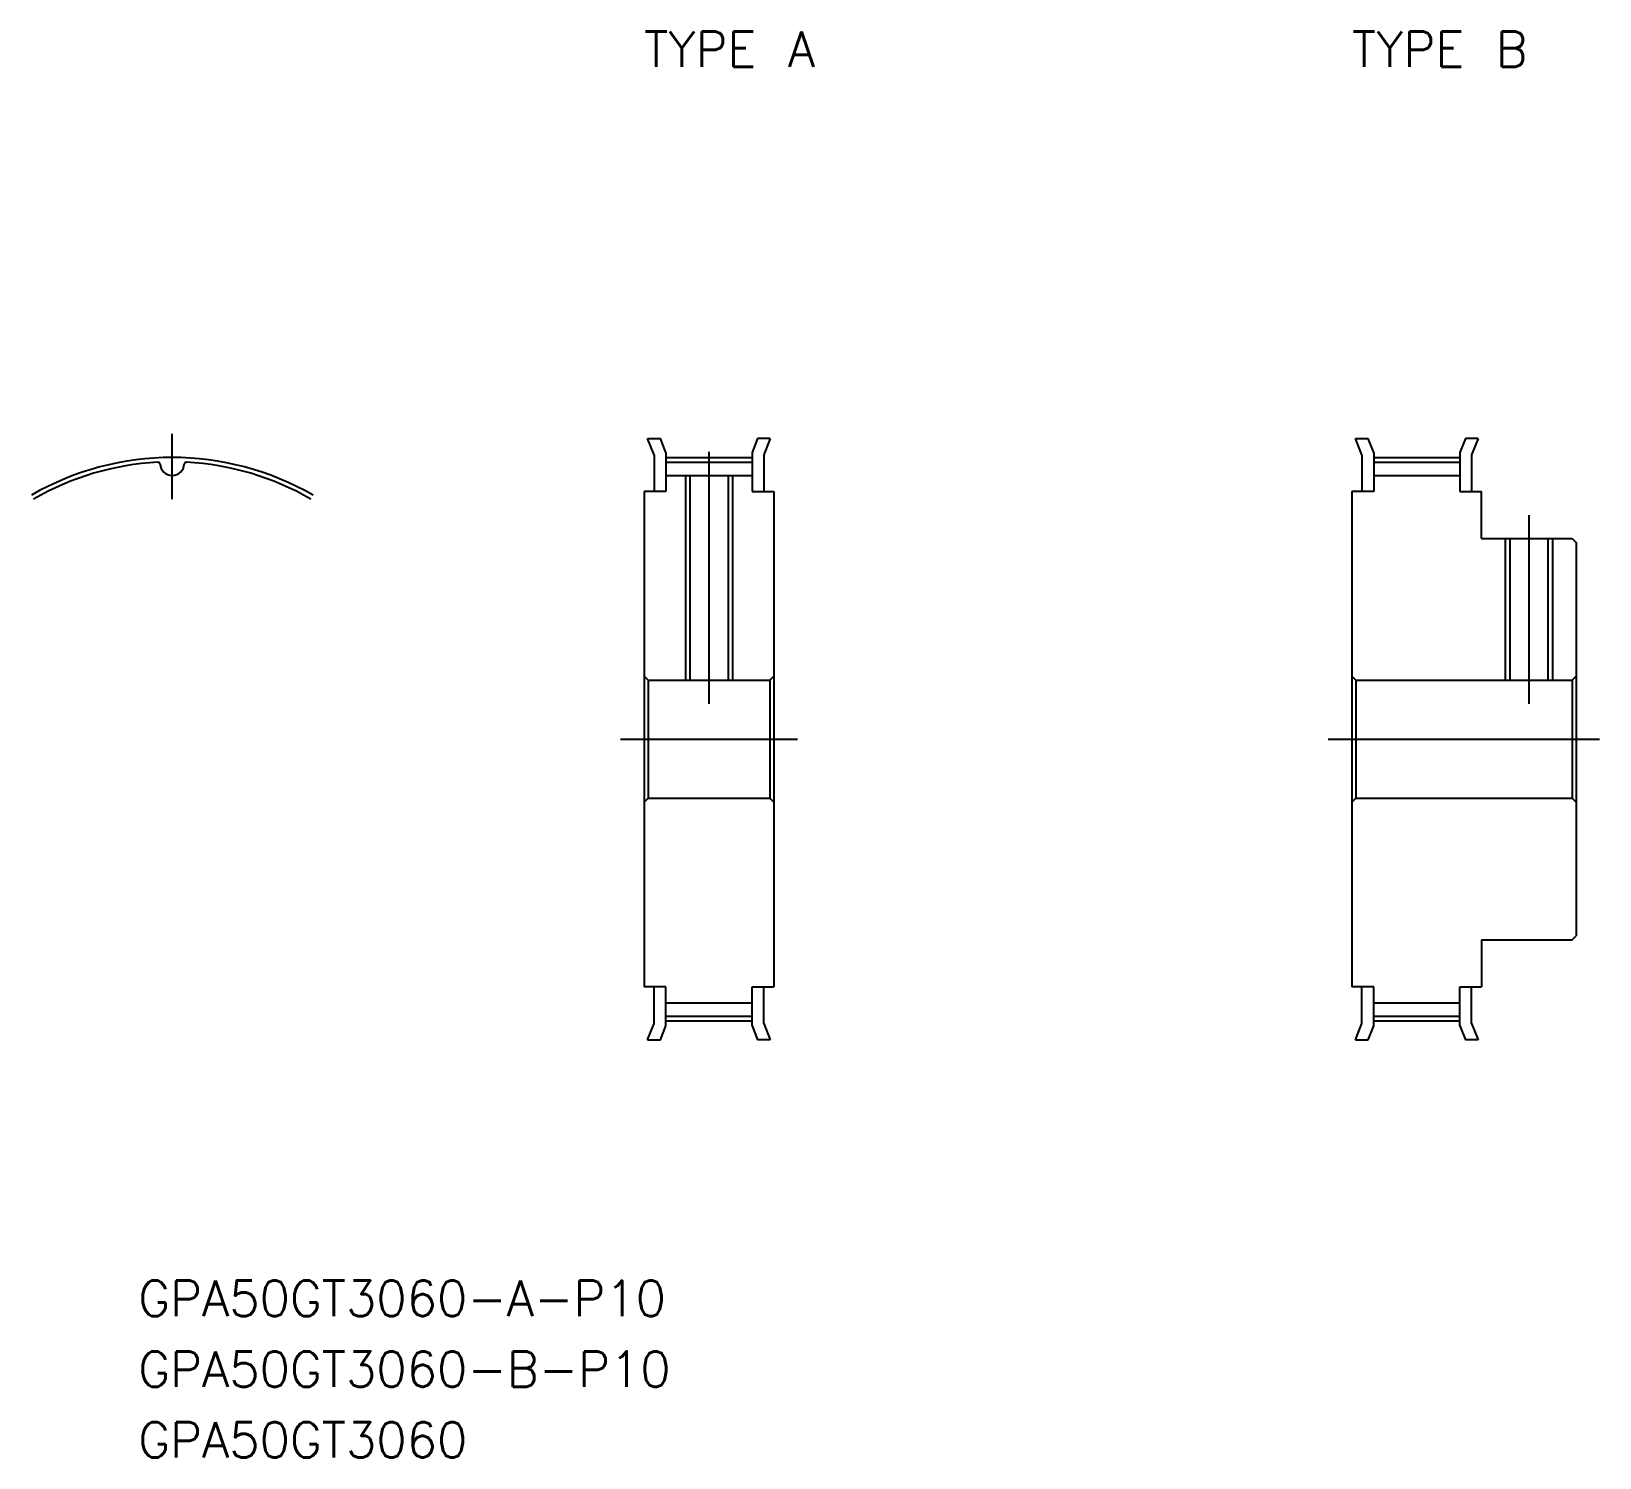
# Model space of a CAD drawing. Extents: x -12 to 121, y -61 to 60.
import ezdxf

# ---------------------------------------------------------------- set-up
doc = ezdxf.new("R2010")
doc.units = 0
doc.linetypes.add('CENTER', pattern=[50.8, 31.75, -6.35, 6.35, -6.35])
doc.layers.get('0').update_dxf_attribs({"linetype": 'CONTINUOUS'})
doc.layers.add('CENTER', color=1, linetype='CONTINUOUS')
doc.styles.get("Standard").update_dxf_attribs({"font": 'txt.shx', "height": 3, "bigfont": 'bigfont.shx'})

msp = doc.modelspace()

# ---------------------------------------------------------------- linework, layer by layer
at = {"color": 7, "linetype": 'CONTINUOUS'}
for p, q in [((40.3, 25.5), (41.38, 25.5)), ((40.85, 24.11), (40.3, 25.5)), ((41.85, 24.3), (41.38, 25.5)), ((49.62, 25.5), (49.15, 24.3)), ((50.7, 25.5), (49.62, 25.5)), ((50.7, 25.5), (50.15, 24.11)), ((100.85, 24.11), (100.3, 25.5)), ((100.3, 25.5), (101.38, 25.5)), ((101.85, 24.3), (101.38, 25.5)), ((109.62, 25.5), (109.15, 24.3)), ((110.7, 25.5), (109.62, 25.5)), ((110.7, 25.5), (110.15, 24.11)), ((40.85, 24.11), (40.85, 21)), ((41.85, 24.3), (41.85, 21)), ((49.15, 24.3), (49.15, 21)), ((50.15, 24.11), (50.15, 21)), ((100.85, 24.11), (100.85, 21)), ((101.85, 24.3), (101.85, 21)), ((109.15, 24.3), (109.15, 21)), ((110.15, 24.11), (110.15, 21)), ((41.85, 23.49), (49.15, 23.49)), ((101.85, 23.49), (109.15, 23.49)), ((41.85, 22.35), (49.15, 22.35)), ((43.88, 22.35), (43.88, 5)), ((47.12, 22.35), (47.12, 5)), ((101.85, 22.35), (109.15, 22.35)), ((40, 21), (40, -21)), ((41.85, 21), (40, 21)), ((49.15, 21), (51, 21)), ((51, 21), (51, -21)), ((100, 21), (100, -21)), ((101.85, 21), (100, 21)), ((109.15, 21), (111, 21)), ((111, 17), (111, 21)), ((111, 17), (118.66, 17)), ((113.38, 17), (113.38, 5)), ((116.62, 17), (116.62, 5)), ((118.66, 17), (119, 16.66)), ((119, 16.66), (119, -16.66)), ((40, 5.34), (40.34, 5)), ((51, 5.34), (50.66, 5)), ((100, 5.34), (100.34, 5)), ((119, 5.34), (118.66, 5)), ((40.34, 5), (50.66, 5)), ((40.34, 5), (40.34, -5)), ((50.66, 5), (50.66, -5)), ((100.34, 5), (118.66, 5)), ((100.34, 5), (100.34, -5)), ((118.66, 5), (118.66, -5)), ((40, -5.34), (40.34, -5)), ((40.34, -5), (50.66, -5)), ((51, -5.34), (50.66, -5)), ((100, -5.34), (100.34, -5)), ((100.34, -5), (118.66, -5)), ((119, -5.34), (118.66, -5)), ((111, -17), (118.66, -17)), ((111, -17), (111, -21)), ((118.66, -17), (119, -16.66)), ((41.85, -21), (40, -21)), ((40.85, -24.11), (40.85, -21)), ((41.85, -24.3), (41.85, -21)), ((49.15, -24.3), (49.15, -21)), ((49.15, -21), (51, -21)), ((50.15, -24.11), (50.15, -21)), ((101.85, -21), (100, -21)), ((100.85, -24.11), (100.85, -21)), ((101.85, -24.3), (101.85, -21)), ((109.15, -24.3), (109.15, -21)), ((109.15, -21), (111, -21)), ((110.15, -24.11), (110.15, -21)), ((41.85, -22.35), (49.15, -22.35)), ((101.85, -22.35), (109.15, -22.35)), ((41.85, -23.49), (49.15, -23.49)), ((101.85, -23.49), (109.15, -23.49)), ((40.3, -25.5), (40.85, -24.11)), ((41.38, -25.5), (41.85, -24.3)), ((49.15, -24.3), (49.62, -25.5)), ((50.15, -24.11), (50.7, -25.5)), ((100.3, -25.5), (100.85, -24.11)), ((101.38, -25.5), (101.85, -24.3)), ((109.15, -24.3), (109.62, -25.5)), ((110.15, -24.11), (110.7, -25.5)), ((40.3, -25.5), (41.38, -25.5)), ((50.7, -25.5), (49.62, -25.5)), ((100.3, -25.5), (101.38, -25.5)), ((110.7, -25.5), (109.62, -25.5))]:
    msp.add_line(p, q, dxfattribs=at)
at = {"color": 3, "linetype": 'CONTINUOUS'}
for p, q in [((43.5, 22.35), (43.5, 5)), ((47.5, 22.35), (47.5, 5)), ((113, 17), (113, 5)), ((117, 17), (117, 5))]:
    msp.add_line(p, q, dxfattribs=at)
at = {"color": 7, "linetype": 'CONTINUOUS'}
for centre, radius, start, end in [((0, 0), 23.5, 92.9347, 120), ((-1.19, 23.29), 0.171, 3.9564, 92.9347), ((0, 23.38), 1.03, 183.9564, 355.8043), ((1.19, 23.29), 0.171, 87.0653, 176.0436), ((0, 0), 23.5, 60, 87.0653)]:
    msp.add_arc(centre, radius, start, end, dxfattribs=at)
at = {"layer": 'CENTER', "color": 1, "linetype": 'CENTER'}
for p, q in [((0, 20.35), (0, 25.88)), ((45.5, 24.35), (45.5, 3)), ((41.85, 23.87), (49.15, 23.87)), ((101.85, 23.87), (109.15, 23.87)), ((115, 19), (115, 3)), ((38, 0), (53, 0)), ((98, 0), (121, 0)), ((41.85, -23.88), (49.15, -23.88)), ((101.85, -23.88), (109.15, -23.88))]:
    msp.add_line(p, q, dxfattribs=at)
msp.add_arc((0, 0), 23.88, 60, 120, dxfattribs=at)

# ---------------------------------------------------------------- texts
at = {"color": 7, "linetype": 'CONTINUOUS'}
for s, p in [('TYPE A', (40, 57)), ('TYPE B', (100, 57)), ('GPA50GT3060-A-P10', (-2.88, -48.9)), ('GPA50GT3060-B-P10', (-2.88, -54.9)), ('GPA50GT3060', (-2.88, -60.9))]:
    msp.add_text(s, height=3, dxfattribs=at).set_placement(p)

doc.saveas('drawing.dxf')
